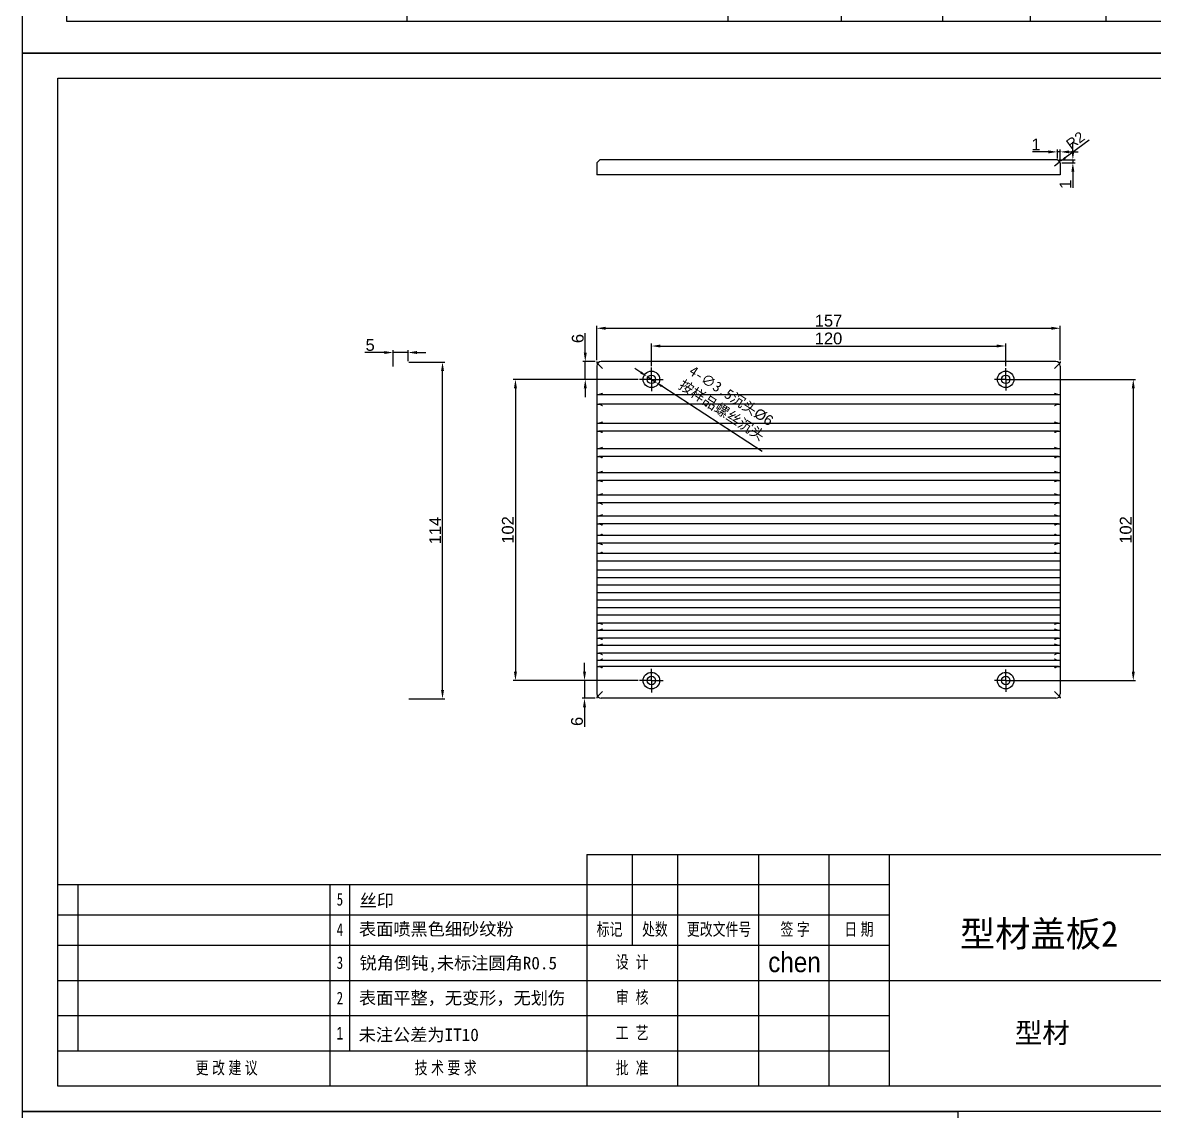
# Model space of a CAD drawing. Header units: millimetres. Extents: x 3299 to 4566, y 1016 to 2046.
# Drawn here: x 3299.4 to 3682.7, y 1239.5 to 1608.1 of the extents above; entities that cross this region are included whole.
import ezdxf
from ezdxf.enums import TextEntityAlignment as Align

# ---------------------------------------------------------------- set-up
doc = ezdxf.new("R2010")
doc.units = ezdxf.units.MM
doc.header["$LTSCALE"] = 0.4
doc.linetypes.add('CENTER', pattern=[50.8, 31.75, -6.35, 6.35, -6.35])
doc.layers.add('center', color=1, linetype='CENTER', lineweight=18)
for name, color, linetype in [('CON', 7, 'Continuous'), ('hatch', 2, 'Continuous'), ('SLD-0', 179, 'Continuous'), ('text', 7, 'Continuous')]:
    doc.layers.add(name, color=color, linetype=linetype)
doc.styles.add('GA1', font='simhei.ttf')
doc.styles.add('GA2', font='arial.ttf')
doc.styles.add('GA3', font='STXINGKA.TTF', dxfattribs={"width": 0.9})
doc.styles.get("Standard").update_dxf_attribs({"font": '', "width": 0.75})
doc.styles.add('style1', font='arial.ttf')
doc.styles.add('style2', font='STXINGKA.TTF', dxfattribs={"width": 0.9})
doc.styles.get('Standard').set_extended_font_data('SimSun')
doc.dimstyles.new('ISO-25', dxfattribs={"dimtxt": 3.5, "dimasz": 2.5, "dimexe": 1.25, "dimexo": 1, "dimgap": 1, "dimtad": 1, "dimdsep": 46, "dimtxsty": 'style1', "dimcen": 2.5, "dimclrd": 4, "dimclre": 4, "dimclrt": 4, "dimadec": 0, "dimazin": 0, "dimtfac": 1, "dimtmove": 0, "dimatfit": 3, "dimfxl": 1, "dimarcsym": 0})
doc.dimstyles.new('ISO-25$0', dxfattribs={"dimtxt": 4, "dimasz": 3, "dimexe": 0.8, "dimexo": 0.5, "dimgap": 0.5, "dimtad": 1, "dimdsep": 46, "dimtxsty": 'style1', "dimcen": 2, "dimclrd": 3, "dimclre": 3, "dimclrt": 3, "dimadec": 0, "dimazin": 0, "dimtfac": 1, "dimtmove": 0, "dimatfit": 2, "dimfxl": 1, "dimarcsym": 0})
doc.dimstyles.new('ISO-25$3', dxfattribs={"dimtxt": 3.5, "dimasz": 2.5, "dimexe": 1.25, "dimexo": 1, "dimgap": 1.5, "dimtad": 1, "dimtih": 1, "dimdsep": 46, "dimtxsty": 'style1', "dimcen": 2.5, "dimclrd": 3, "dimclre": 3, "dimclrt": 3, "dimadec": 0, "dimazin": 0, "dimtfac": 1, "dimtmove": 0, "dimatfit": 3, "dimfxl": 1, "dimarcsym": 0})

# ---------------------------------------------------------------- blocks, each defined once
blk = doc.blocks.new('Q')
at = {"color": 0}
for p, q in [((90.94, 41.41), (90.94, 4.06)), ((90.94, 41.41), (237.1, 41.41)), ((196.28, 26.43), (202.94, 25.61)), ((196.28, 26.43), (196.28, 22.31)), ((202.94, 25.61), (202.94, 23.14)), ((196.28, 22.31), (202.94, 23.14))]:
    blk.add_line(p, q, dxfattribs=at)
blk.add_line((226.93, 21.11), (226.93, 15.43))
at = {"lineweight": -3}
blk.add_lwpolyline([(5.7, 166.46), (237.1, 166.46), (237.1, 4.06), (5.7, 4.06)], close=True, dxfattribs=at)
at = {"color": 0}
for radius in [2.06, 1.24]:
    blk.add_circle((192.47, 24.37), radius, dxfattribs=at)
at = {"layer": 'center', "color": 1, "ltscale": 0.1}
for p, q in [((192.47, 27.54), (192.47, 21.4)), ((195.46, 24.37), (189.24, 24.37)), ((195.46, 24.37), (203.7, 24.37))]:
    blk.add_line(p, q, dxfattribs=at)
at = {"layer": 'hatch', "color": 0}
for p, q in [((212.27, 166.46), (212.27, 159.15)), ((237.1, 159.15), (212.27, 159.15)), ((230.48, 155.41), (227.2, 149.73)), ((225.56, 152.57), (228.84, 152.57)), ((225.56, 152.57), (227.2, 149.73)), ((98.25, 41.41), (98.25, 26.8)), ((105.56, 41.41), (105.56, 4.06)), ((118.63, 41.41), (118.63, 4.06)), ((129.92, 41.41), (129.92, 4.06)), ((139.66, 41.41), (139.66, 4.06)), ((188.38, 41.41), (188.38, 4.06)), ((5.7, 36.54), (139.66, 36.54)), ((8.95, 9.74), (8.95, 36.54)), ((49.52, 36.54), (49.52, 4.06)), ((52.76, 9.74), (52.76, 36.54)), ((188.38, 32.48), (237.1, 32.48)), ((204.62, 32.48), (204.62, 21.11)), ((216.7, 32.48), (216.7, 21.11)), ((226.93, 32.48), (226.93, 21.11)), ((5.7, 31.67), (139.66, 31.67)), ((5.7, 26.8), (139.66, 26.8)), ((188.38, 27.61), (237.1, 27.61)), ((5.7, 21.11), (139.66, 21.11)), ((139.66, 21.11), (237.1, 21.11)), ((216.7, 21.11), (216.7, 15.43)), ((5.7, 15.43), (139.66, 15.43)), ((188.38, 15.43), (237.1, 15.43))]:
    blk.add_line(p, q, dxfattribs=at)
at = {"layer": 'hatch', "lineweight": -3}
blk.add_lwpolyline([(0, 170.52), (241.16, 170.52), (241.16, 0), (0, 0)], close=True, dxfattribs=at)
at = {"layer": 'text', "color": 0}
blk.add_line((5.7, 9.74), (139.66, 9.74), dxfattribs=at)
at = {"color": 0, "insert": (224.59, 154.32, 20.27), "char_height": 2.03, "width": 11.6897, "attachment_point": 5}
blk.add_mtext('{\\fￋￎￌﾣﾤ|b0|i0|c134|p54;其余 6.3}', dxfattribs=at)
at = {"width": 0.9}
for tag, height, style, p in [('KEHU', 3.25, 'style1', (224.31, 160.95)), ('SHEJI', 3.25, 'style2', (124.41, 22.43)), ('RIQI', 2.03, 'style2', (134.75, 22.26))]:
    blk.add_attdef(tag, text='', height=height, dxfattribs=dict(at, style=style)).set_placement(p, align=Align.CENTER)
at = {"style": 'style1', "width": 0.9}
blk.add_attdef('TUHAO', (191.77, 35.6), '', height=3.25, dxfattribs=at)
for tag, p, width in [('FIVE', (54.31, 32.96), 0.9), ('FORU', (54.21, 28.35), 0.9), ('THREE', (54.31, 22.88), 0.9), ('TWO', (54.21, 17.26), 0.8), ('ONE', (54.16, 11.32), 0.9)]:
    blk.add_attdef(tag, p, '', height=2.03, dxfattribs=dict(width=width))
at = {"width": 0.9}
for tag, height, p in [('MINGCHEN', 4.87, (163.85, 26.52)), ('SHULIANG', 2.03, (221.89, 23.13)), ('JI', 2.44, (196.74, 17.15)), ('GONG', 2.44, (208.97, 17.01)), ('BANBEN', 2.44, (231.89, 17.17)), ('CAILIAO', 3.25, (164.34, 11.02))]:
    blk.add_attdef(tag, text='', height=height, dxfattribs=at).set_placement(p, align=Align.CENTER)
at = {"layer": 'text', "color": 0, "char_height": 2.03, "attachment_point": 5}
for s, insert, width in [('{\\fSimSun|b0|i0|c134|p54;5}', (51.14, 34.15), 14.2015), ('{\\fￋￎￌﾣﾤ|b0|i0|c134|p2;标记}', (94.6, 29.23), 14.2015), ('{\\fￋￎￌﾣﾤ|b0|i0|c134|p54;处数}', (101.91, 29.23), 14.2015), ('{\\fￋￎￌﾣﾤ|b0|i0|c134|p54;更改文件号}', (112.25, 29.23), 14.2015), ('{\\fￋￎￌﾣﾤ|b0|i0|c134|p54;签 字}', (124.51, 29.23), 14.2015), ('{\\fￋￎￌﾣﾤ|b0|i0|c134|p54;图样标记}', (196.5, 30.04), 16.24), ('{\\fￋￎￌﾣﾤ|b0|i0|c134|p54;数  量}', (221.94, 30.04), 16.24), ('{\\fￋￎￌﾣﾤ|b0|i0|c134|p54;比  例}', (231.97, 30.04), 16.24), ('{\\fSimSun|b0|i0|c134|p54;4}', (51.14, 29.28), 14.2015), ('{\\fￋￎￌﾣﾤ|b0|i0|c134|p54;日 期}', (134.79, 29.23), 14.2015), ('{\\fSimSun|b0|i0|c134|p54;3}', (51.14, 23.95), 14.2015), ('{\\fￋￎￌﾣﾤ|b0|i0|c134|p54;设  计}', (98.25, 23.95), 14.2015), ('{\\fSimSun|b0|i0|c134|p54;2}', (51.14, 18.27), 14.2015), ('{\\fￋￎￌﾣﾤ|b0|i0|c134|p54;审  核}', (98.25, 18.27), 14.2015), ('{\\fSimSun|b0|i0|c134|p54;第    页,共     页}', (202.96, 18.27), 28.7556), ('{\\fSimSun|b0|i0|c134|p54;版本}', (221.94, 18.24), 16.24), ('{\\fￋￎￌﾣﾤ|b0|i0|c134|p54;1}', (51.14, 12.59), 14.2015), ('{\\fￋￎￌﾣﾤ|b0|i0|c134|p54;工  艺}', (98.25, 12.59), 14.2015), ('{\\fￋￎￌﾣﾤ|b0|i0|c134|p54;批  准}', (98.25, 6.9), 14.2015)]:
    blk.add_mtext(s, dxfattribs=dict(at, insert=insert, width=width))
at = {"layer": 'text', "color": 0, "char_height": 2.03, "width": 14.2015, "attachment_point": 5, "style": 'GA1'}
for s, insert in [('单 位', (211.01, 30.16, 20.27)), ('毫 米', (211.2, 24.28, 20.27))]:
    blk.add_mtext(s, dxfattribs=dict(at, insert=insert))
at = {"layer": 'text', "color": 0, "char_height": 2.03, "attachment_point": 5}
for s, insert in [('{\\fￋￎￌﾣﾤ|b0|i0|c134|p54;更 改 建 议}', (32.89, 6.9)), ('{\\fￋￎￌﾣﾤ|b0|i0|c134|p54;技 术 要 求}', (68.19, 6.9))]:
    blk.add_mtext(s, dxfattribs=dict(at, insert=insert))
blk = doc.blocks.new('SW_CENTERMARKSYMBOL_4')
at = {"layer": 'SLD-0', "color": 0}
for p, q in [((-0.5, 0), (-0.75, 0)), ((0, 0), (-0.5, 0)), ((0, 0.5), (0, 0.75)), ((0, 0), (0, 0.5)), ((0, 0), (0, -0.5)), ((0, 0), (0.5, 0)), ((0.5, 0), (0.75, 0)), ((0, -0.5), (0, -0.75))]:
    blk.add_line(p, q, dxfattribs=at)
blk = doc.blocks.new('SW_CENTERMARKSYMBOL_5')
at = {"layer": 'SLD-0', "color": 0}
for p, q in [((-0.5, 0), (-0.75, 0)), ((0, 0), (-0.5, 0)), ((0, 0.5), (0, 0.75)), ((0, 0), (0, 0.5)), ((0, 0), (0, -0.5)), ((0, 0), (0.5, 0)), ((0.5, 0), (0.75, 0)), ((0, -0.5), (0, -0.75))]:
    blk.add_line(p, q, dxfattribs=at)
blk = doc.blocks.new('SW_CENTERMARKSYMBOL_6')
at = {"layer": 'SLD-0', "color": 0}
for p, q in [((0, 0.5), (0, 0.8)), ((-0.5, 0), (-0.8, 0)), ((0, 0), (-0.5, 0)), ((0, 0), (0, 0.5)), ((0, 0), (0, -0.5)), ((0, 0), (0.5, 0)), ((0.5, 0), (0.8, 0)), ((0, -0.5), (0, -0.8))]:
    blk.add_line(p, q, dxfattribs=at)
blk = doc.blocks.new('SW_CENTERMARKSYMBOL_7')
at = {"layer": 'SLD-0', "color": 0}
for p, q in [((0, 0.5), (0, 0.8)), ((-0.5, 0), (-0.8, 0)), ((0, 0), (-0.5, 0)), ((0, 0), (0, 0.5)), ((0, 0), (0, -0.5)), ((0, 0), (0.5, 0)), ((0.5, 0), (0.8, 0)), ((0, -0.5), (0, -0.8))]:
    blk.add_line(p, q, dxfattribs=at)
blk = doc.blocks.new('*D414')
at = {"layer": 'CON', "color": 3, "lineweight": -2, "transparency": 16777216}
for p, q in [((3508.82, 1489.64), (3506.73, 1491)), ((3510.92, 1488.28), (3513.85, 1486.37)), ((3549.88, 1462.93), (3515.95, 1485))]:
    blk.add_line(p, q, dxfattribs=at)
at = {"layer": 'CON', "color": 3, "transparency": 16777216}
for points in [[(3509.05, 1489.99), (3508.59, 1489.29), (3510.92, 1488.28)], [(3516.17, 1485.35), (3515.72, 1484.65), (3513.85, 1486.37)]]:
    blk.add_solid(points, dxfattribs=at)
at = {"layer": 'Defpoints', "color": 0, "transparency": 16777216}
for p in [(3510.92, 1488.28), (3513.85, 1486.37)]:
    blk.add_point(p, dxfattribs=at)
at = {"layer": 'CON', "color": 3, "transparency": 16777216, "insert": (3537.78, 1479.16), "char_height": 3.5, "attachment_point": 5, "rotation": 326.9563, "style": 'style1'}
blk.add_mtext('{\\Ftxt|c134;4-\\Ftxt|c0;∅3.5\\fSimSun|b0|i0|c134|p2;沉头\\fArial|b0|i0|c134|p34;%%C}6\\P{\\fSimSun|b0|i0|c134|p2;按样品螺丝沉头}', dxfattribs=at)
blk = doc.blocks.new('*D415')
at = {"layer": 'CON', "color": 3, "lineweight": -2, "transparency": 16777216}
for p, q in [((3493.88, 1493.82), (3493.88, 1505.41)), ((3496.88, 1504.61), (3647.88, 1504.61)), ((3650.88, 1493.82), (3650.88, 1505.41))]:
    blk.add_line(p, q, dxfattribs=at)
at = {"layer": 'CON', "color": 3, "transparency": 16777216}
for points in [[(3496.88, 1505.11), (3496.88, 1504.11), (3493.88, 1504.61)], [(3647.88, 1505.11), (3647.88, 1504.11), (3650.88, 1504.61)]]:
    blk.add_solid(points, dxfattribs=at)
at = {"layer": 'Defpoints', "color": 0, "transparency": 16777216}
for p in [(3650.88, 1504.61), (3493.88, 1493.32), (3650.88, 1493.32)]:
    blk.add_point(p, dxfattribs=at)
at = {"layer": 'CON', "color": 3, "transparency": 16777216, "insert": (3572.38, 1507.16), "char_height": 4, "attachment_point": 5, "style": 'style1'}
blk.add_mtext('157', dxfattribs=at)
blk = doc.blocks.new('*D416')
at = {"layer": 'CON', "color": 3, "lineweight": -2, "transparency": 16777216}
for p, q in [((3512.38, 1491.82), (3512.38, 1499.4)), ((3632.38, 1491.82), (3632.38, 1499.4)), ((3515.38, 1498.6), (3629.38, 1498.6))]:
    blk.add_line(p, q, dxfattribs=at)
at = {"layer": 'CON', "color": 3, "transparency": 16777216}
for points in [[(3515.38, 1499.1), (3515.38, 1498.1), (3512.38, 1498.6)], [(3629.38, 1499.1), (3629.38, 1498.1), (3632.38, 1498.6)]]:
    blk.add_solid(points, dxfattribs=at)
at = {"layer": 'Defpoints', "color": 0, "transparency": 16777216}
for p in [(3632.38, 1498.6), (3512.38, 1491.32), (3632.38, 1491.32)]:
    blk.add_point(p, dxfattribs=at)
at = {"layer": 'CON', "color": 3, "transparency": 16777216, "insert": (3572.38, 1501.14), "char_height": 4, "attachment_point": 5, "style": 'style1'}
blk.add_mtext('120', dxfattribs=at)
blk = doc.blocks.new('*D417')
at = {"layer": 'CON', "color": 3, "lineweight": -2, "transparency": 16777216}
for p, q in [((3490, 1496.32), (3490, 1502.96)), ((3493.38, 1493.32), (3489.2, 1493.32)), ((3490, 1487.32), (3490, 1493.32)), ((3507.88, 1487.32), (3489.2, 1487.32)), ((3490, 1484.32), (3490, 1481.32))]:
    blk.add_line(p, q, dxfattribs=at)
at = {"layer": 'CON', "color": 3, "transparency": 16777216}
for points in [[(3489.5, 1496.32), (3490.5, 1496.32), (3490, 1493.32)], [(3489.5, 1484.32), (3490.5, 1484.32), (3490, 1487.32)]]:
    blk.add_solid(points, dxfattribs=at)
at = {"layer": 'Defpoints', "color": 0, "transparency": 16777216}
for p in [(3490, 1493.32), (3493.88, 1493.32), (3508.38, 1487.32)]:
    blk.add_point(p, dxfattribs=at)
at = {"layer": 'CON', "color": 3, "transparency": 16777216, "insert": (3487.46, 1501.14), "char_height": 4, "attachment_point": 5, "rotation": 90, "style": 'style1'}
blk.add_mtext('6', dxfattribs=at)
blk = doc.blocks.new('*D418')
at = {"layer": 'CON', "color": 3, "lineweight": -2, "transparency": 16777216}
for p, q in [((3489.74, 1388.32), (3489.74, 1391.32)), ((3507.88, 1385.32), (3488.94, 1385.32)), ((3489.74, 1385.32), (3489.74, 1379.32)), ((3493.38, 1379.32), (3488.94, 1379.32)), ((3489.74, 1376.32), (3489.74, 1369.68))]:
    blk.add_line(p, q, dxfattribs=at)
at = {"layer": 'CON', "color": 3, "transparency": 16777216}
for points in [[(3489.24, 1388.32), (3490.24, 1388.32), (3489.74, 1385.32)], [(3489.24, 1376.32), (3490.24, 1376.32), (3489.74, 1379.32)]]:
    blk.add_solid(points, dxfattribs=at)
at = {"layer": 'Defpoints', "color": 0, "transparency": 16777216}
for p in [(3508.38, 1385.32), (3489.74, 1379.32), (3493.88, 1379.32)]:
    blk.add_point(p, dxfattribs=at)
at = {"layer": 'CON', "color": 3, "transparency": 16777216, "insert": (3487.2, 1371.5), "char_height": 4, "attachment_point": 5, "rotation": 90, "style": 'style1'}
blk.add_mtext('6', dxfattribs=at)
blk = doc.blocks.new('*D419')
at = {"layer": 'CON', "color": 3, "lineweight": -2, "transparency": 16777216}
for p, q in [((3430.26, 1493.12), (3442.45, 1493.12)), ((3441.65, 1382.12), (3441.65, 1490.12)), ((3430.26, 1379.12), (3442.45, 1379.12))]:
    blk.add_line(p, q, dxfattribs=at)
at = {"layer": 'CON', "color": 3, "transparency": 16777216}
for points in [[(3441.15, 1490.12), (3442.15, 1490.12), (3441.65, 1493.12)], [(3441.15, 1382.12), (3442.15, 1382.12), (3441.65, 1379.12)]]:
    blk.add_solid(points, dxfattribs=at)
at = {"layer": 'Defpoints', "color": 0, "transparency": 16777216}
for p in [(3429.76, 1493.12), (3441.65, 1493.12), (3429.76, 1379.12)]:
    blk.add_point(p, dxfattribs=at)
at = {"layer": 'CON', "color": 3, "transparency": 16777216, "insert": (3439.14, 1436.12), "char_height": 4, "attachment_point": 5, "rotation": 90, "style": 'style1'}
blk.add_mtext('114', dxfattribs=at)
blk = doc.blocks.new('*D407')
at = {"layer": 'CON', "color": 3, "lineweight": -2, "transparency": 16777216}
for p, q in [((3421.96, 1496.4), (3415.31, 1496.4)), ((3424.96, 1491.62), (3424.96, 1497.2)), ((3429.96, 1496.4), (3424.96, 1496.4)), ((3429.96, 1493.42), (3429.96, 1497.2)), ((3432.96, 1496.4), (3435.96, 1496.4))]:
    blk.add_line(p, q, dxfattribs=at)
at = {"layer": 'CON', "color": 3, "transparency": 16777216}
for points in [[(3421.96, 1496.9), (3421.96, 1495.9), (3424.96, 1496.4)], [(3432.96, 1496.9), (3432.96, 1495.9), (3429.96, 1496.4)]]:
    blk.add_solid(points, dxfattribs=at)
at = {"layer": 'Defpoints', "color": 0, "transparency": 16777216}
for p in [(3424.96, 1496.4), (3424.96, 1491.12), (3429.96, 1492.92)]:
    blk.add_point(p, dxfattribs=at)
at = {"layer": 'CON', "color": 3, "transparency": 16777216, "insert": (3417.14, 1498.93), "char_height": 4, "attachment_point": 5, "style": 'style1'}
blk.add_mtext('5', dxfattribs=at)
blk = doc.blocks.new('*D408')
at = {"layer": 'CON', "color": 3, "lineweight": -2, "transparency": 16777216}
for p, q in [((3507.38, 1487.32), (3465.54, 1487.32)), ((3466.34, 1484.32), (3466.34, 1388.32)), ((3497.91, 1385.32), (3465.54, 1385.32))]:
    blk.add_line(p, q, dxfattribs=at)
at = {"layer": 'CON', "color": 3, "transparency": 16777216}
for points in [[(3465.84, 1484.32), (3466.84, 1484.32), (3466.34, 1487.32)], [(3465.84, 1388.32), (3466.84, 1388.32), (3466.34, 1385.32)]]:
    blk.add_solid(points, dxfattribs=at)
at = {"layer": 'Defpoints', "color": 0, "transparency": 16777216}
for p in [(3507.88, 1487.32), (3466.34, 1385.32), (3498.41, 1385.32)]:
    blk.add_point(p, dxfattribs=at)
at = {"layer": 'CON', "color": 3, "transparency": 16777216, "insert": (3463.79, 1436.32), "char_height": 4, "attachment_point": 5, "rotation": 90, "style": 'style1'}
blk.add_mtext('102', dxfattribs=at)
blk = doc.blocks.new('*D420')
at = {"color": 3, "lineweight": -2, "transparency": 16777216}
for p, q in [((3632.88, 1487.32), (3676.4, 1487.32)), ((3675.6, 1484.32), (3675.6, 1388.32)), ((3632.88, 1385.32), (3676.4, 1385.32))]:
    blk.add_line(p, q, dxfattribs=at)
at = {"color": 3, "transparency": 16777216}
for points in [[(3675.1, 1484.32), (3676.1, 1484.32), (3675.6, 1487.32)], [(3675.1, 1388.32), (3676.1, 1388.32), (3675.6, 1385.32)]]:
    blk.add_solid(points, dxfattribs=at)
at = {"layer": 'Defpoints', "color": 0, "transparency": 16777216}
for p in [(3632.38, 1487.32), (3632.38, 1385.32), (3675.6, 1385.32)]:
    blk.add_point(p, dxfattribs=at)
at = {"color": 3, "transparency": 16777216, "insert": (3673.06, 1436.32), "char_height": 4, "attachment_point": 5, "rotation": 90, "style": 'style1'}
blk.add_mtext('102', dxfattribs=at)
blk = doc.blocks.new('*D409')
at = {"color": 4, "lineweight": -2, "transparency": 16777216}
for p, q in [((3660.66, 1568.27), (3652.52, 1562.28)), ((3648.9, 1559.61), (3650.51, 1560.8))]:
    blk.add_line(p, q, dxfattribs=at)
at = {"color": 4, "transparency": 16777216}
blk.add_solid([(3652.28, 1562.62), (3652.77, 1561.95), (3650.51, 1560.8)], dxfattribs=at)
at = {"layer": 'Defpoints', "color": 0, "transparency": 16777216}
for p in [(3650.51, 1560.8), (3648.9, 1559.61)]:
    blk.add_point(p, dxfattribs=at)
at = {"color": 4, "transparency": 16777216, "insert": (3655.97, 1568.24), "char_height": 3.5, "attachment_point": 5, "rotation": 36.3377, "style": 'style1'}
blk.add_mtext('R2', dxfattribs=at)
blk = doc.blocks.new('*D410')
at = {"color": 3, "lineweight": -2, "transparency": 16777216}
for p, q in [((3655.13, 1564.61), (3655.13, 1567.61)), ((3650.38, 1561.61), (3655.93, 1561.61)), ((3651.38, 1560.61), (3655.93, 1560.61)), ((3655.13, 1561.61), (3655.13, 1560.61)), ((3655.13, 1557.61), (3655.13, 1552.14))]:
    blk.add_line(p, q, dxfattribs=at)
at = {"color": 3, "transparency": 16777216}
for points in [[(3654.63, 1564.61), (3655.63, 1564.61), (3655.13, 1561.61)], [(3654.63, 1557.61), (3655.63, 1557.61), (3655.13, 1560.61)]]:
    blk.add_solid(points, dxfattribs=at)
at = {"layer": 'Defpoints', "color": 0, "transparency": 16777216}
for p in [(3649.88, 1561.61), (3650.88, 1560.61), (3655.13, 1560.61)]:
    blk.add_point(p, dxfattribs=at)
at = {"color": 3, "transparency": 16777216, "insert": (3652.62, 1553.38), "char_height": 4, "attachment_point": 5, "rotation": 90, "style": 'style1'}
blk.add_mtext('1', dxfattribs=at)
blk = doc.blocks.new('*D411')
at = {"color": 3, "lineweight": -2, "transparency": 16777216}
for p, q in [((3646.88, 1564.33), (3641.41, 1564.33)), ((3649.88, 1562.11), (3649.88, 1565.13)), ((3650.88, 1564.33), (3649.88, 1564.33)), ((3650.88, 1561.11), (3650.88, 1565.13)), ((3653.88, 1564.33), (3656.88, 1564.33))]:
    blk.add_line(p, q, dxfattribs=at)
at = {"color": 3, "transparency": 16777216}
for points in [[(3646.88, 1564.83), (3646.88, 1563.83), (3649.88, 1564.33)], [(3653.88, 1564.83), (3653.88, 1563.83), (3650.88, 1564.33)]]:
    blk.add_solid(points, dxfattribs=at)
at = {"layer": 'Defpoints', "color": 0, "transparency": 16777216}
for p in [(3649.88, 1564.33), (3649.88, 1561.61), (3650.88, 1560.61)]:
    blk.add_point(p, dxfattribs=at)
at = {"color": 3, "transparency": 16777216, "insert": (3642.65, 1566.83), "char_height": 4, "attachment_point": 5, "style": 'style1'}
blk.add_mtext('1', dxfattribs=at)

msp = doc.modelspace()

# ---------------------------------------------------------------- linework, layer by layer
at = {"color": 7, "linetype": 'Continuous', "lineweight": 25}
for p, q in [((3494.884, 1561.615), (3493.884, 1560.615)), ((3493.884, 1560.615), (3493.884, 1556.615)), ((3649.884, 1561.615), (3494.884, 1561.615)), ((3649.884, 1561.615), (3650.884, 1560.615)), ((3650.884, 1560.615), (3650.884, 1556.615)), ((3650.884, 1556.615), (3493.884, 1556.615)), ((3493.884, 1493.321), (3493.884, 1492.957)), ((3493.884, 1492.957), (3495.872, 1490.97)), ((3493.884, 1491.821), (3493.884, 1482.121)), ((3649.384, 1493.321), (3495.384, 1493.321)), ((3648.897, 1490.97), (3650.884, 1492.957)), ((3650.884, 1493.321), (3650.884, 1492.957)), ((3650.884, 1491.821), (3650.884, 1482.121)), ((3494.549, 1482.121), (3493.884, 1482.121)), ((3493.884, 1482.121), (3493.884, 1481.621)), ((3493.884, 1481.621), (3493.884, 1479.421)), ((3650.22, 1482.121), (3494.549, 1482.121)), ((3650.884, 1482.121), (3650.22, 1482.121)), ((3650.884, 1482.121), (3650.884, 1481.621)), ((3650.884, 1481.621), (3650.884, 1479.421)), ((3493.884, 1479.421), (3493.884, 1478.921)), ((3493.884, 1478.921), (3494.549, 1478.921)), ((3493.884, 1478.921), (3493.884, 1472.421)), ((3650.22, 1478.921), (3494.549, 1478.921)), ((3650.22, 1478.921), (3650.884, 1478.921)), ((3650.884, 1479.421), (3650.884, 1478.921)), ((3650.884, 1478.921), (3650.884, 1472.421)), ((3494.549, 1472.421), (3493.884, 1472.421)), ((3493.884, 1472.421), (3493.884, 1471.921)), ((3493.884, 1471.921), (3493.884, 1470.321)), ((3650.22, 1472.421), (3494.549, 1472.421)), ((3650.884, 1472.421), (3650.22, 1472.421)), ((3650.884, 1472.421), (3650.884, 1471.921)), ((3650.884, 1471.921), (3650.884, 1470.321)), ((3493.884, 1470.321), (3493.884, 1469.821)), ((3493.884, 1469.821), (3494.549, 1469.821)), ((3493.884, 1469.821), (3493.884, 1463.821)), ((3650.22, 1469.821), (3494.549, 1469.821)), ((3650.22, 1469.821), (3650.884, 1469.821)), ((3650.884, 1470.321), (3650.884, 1469.821)), ((3650.884, 1469.821), (3650.884, 1463.821)), ((3494.549, 1463.821), (3493.884, 1463.821)), ((3493.884, 1463.821), (3493.884, 1463.321)), ((3493.884, 1463.321), (3493.884, 1461.721)), ((3493.884, 1461.721), (3493.884, 1461.221)), ((3493.884, 1461.221), (3494.549, 1461.221)), ((3493.884, 1461.221), (3493.884, 1455.721)), ((3650.22, 1463.821), (3494.549, 1463.821)), ((3650.22, 1461.221), (3494.549, 1461.221)), ((3650.884, 1463.821), (3650.22, 1463.821)), ((3650.22, 1461.221), (3650.884, 1461.221)), ((3650.884, 1463.821), (3650.884, 1463.321)), ((3650.884, 1463.321), (3650.884, 1461.721)), ((3650.884, 1461.721), (3650.884, 1461.221)), ((3650.884, 1461.221), (3650.884, 1455.721)), ((3494.549, 1455.721), (3493.884, 1455.721)), ((3493.884, 1455.721), (3493.884, 1455.221)), ((3493.884, 1455.221), (3493.884, 1453.621)), ((3493.884, 1453.621), (3493.884, 1453.121)), ((3493.884, 1453.121), (3494.549, 1453.121)), ((3493.884, 1453.121), (3493.884, 1448.121)), ((3650.22, 1455.721), (3494.549, 1455.721)), ((3650.22, 1453.121), (3494.549, 1453.121)), ((3650.884, 1455.721), (3650.22, 1455.721)), ((3650.22, 1453.121), (3650.884, 1453.121)), ((3650.884, 1455.721), (3650.884, 1455.221)), ((3650.884, 1455.221), (3650.884, 1453.621)), ((3650.884, 1453.621), (3650.884, 1453.121)), ((3650.884, 1453.121), (3650.884, 1448.121)), ((3494.549, 1448.121), (3493.884, 1448.121)), ((3493.884, 1448.121), (3493.884, 1447.621)), ((3493.884, 1447.621), (3493.884, 1446.021)), ((3493.884, 1446.021), (3493.884, 1445.521)), ((3493.884, 1445.521), (3494.549, 1445.521)), ((3493.884, 1445.521), (3493.884, 1441.021)), ((3650.22, 1448.121), (3494.549, 1448.121)), ((3650.22, 1445.521), (3494.549, 1445.521)), ((3650.884, 1448.121), (3650.22, 1448.121)), ((3650.22, 1445.521), (3650.884, 1445.521)), ((3650.884, 1448.121), (3650.884, 1447.621)), ((3650.884, 1447.621), (3650.884, 1446.021)), ((3650.884, 1446.021), (3650.884, 1445.521)), ((3650.884, 1445.521), (3650.884, 1441.021)), ((3494.549, 1441.021), (3493.884, 1441.021)), ((3493.884, 1441.021), (3493.884, 1440.521)), ((3493.884, 1440.521), (3493.884, 1438.921)), ((3493.884, 1438.921), (3493.884, 1438.421)), ((3493.884, 1438.421), (3494.549, 1438.421)), ((3493.884, 1438.421), (3493.884, 1434.421)), ((3650.22, 1441.021), (3494.549, 1441.021)), ((3650.22, 1438.421), (3494.549, 1438.421)), ((3650.884, 1441.021), (3650.22, 1441.021)), ((3650.22, 1438.421), (3650.884, 1438.421)), ((3650.884, 1441.021), (3650.884, 1440.521)), ((3650.884, 1440.521), (3650.884, 1438.921)), ((3650.884, 1438.921), (3650.884, 1438.421)), ((3650.884, 1438.421), (3650.884, 1434.421)), ((3494.549, 1434.421), (3493.884, 1434.421)), ((3493.884, 1434.421), (3493.884, 1433.921)), ((3493.884, 1433.921), (3493.884, 1432.321)), ((3650.22, 1434.421), (3494.549, 1434.421)), ((3650.884, 1434.421), (3650.22, 1434.421)), ((3650.884, 1434.421), (3650.884, 1433.921)), ((3650.884, 1433.921), (3650.884, 1432.321)), ((3493.884, 1432.321), (3493.884, 1431.821)), ((3493.884, 1431.821), (3494.549, 1431.821)), ((3493.884, 1431.821), (3493.884, 1428.321)), ((3650.22, 1431.821), (3494.549, 1431.821)), ((3650.22, 1431.821), (3650.884, 1431.821)), ((3650.884, 1432.321), (3650.884, 1431.821)), ((3650.884, 1431.821), (3650.884, 1428.321)), ((3494.549, 1428.321), (3493.884, 1428.321)), ((3493.884, 1428.321), (3493.884, 1427.821)), ((3493.884, 1427.821), (3493.884, 1405.321)), ((3650.22, 1428.321), (3494.549, 1428.321)), ((3650.884, 1428.321), (3650.22, 1428.321)), ((3650.884, 1428.321), (3650.884, 1427.821)), ((3650.884, 1427.821), (3650.884, 1405.321)), ((3493.884, 1405.321), (3493.884, 1404.821)), ((3493.884, 1404.821), (3494.549, 1404.821)), ((3493.884, 1404.821), (3493.884, 1402.321)), ((3650.22, 1404.821), (3494.549, 1404.821)), ((3650.22, 1404.821), (3650.884, 1404.821)), ((3650.884, 1405.321), (3650.884, 1404.821)), ((3650.884, 1404.821), (3650.884, 1402.321)), ((3494.549, 1402.321), (3493.884, 1402.321)), ((3493.884, 1402.321), (3493.884, 1401.821)), ((3493.884, 1401.821), (3493.884, 1400.221)), ((3493.884, 1400.221), (3493.884, 1399.721)), ((3493.884, 1399.721), (3494.549, 1399.721)), ((3493.884, 1399.721), (3493.884, 1397.221)), ((3650.22, 1402.321), (3494.549, 1402.321)), ((3650.22, 1399.721), (3494.549, 1399.721)), ((3650.884, 1402.321), (3650.22, 1402.321)), ((3650.22, 1399.721), (3650.884, 1399.721)), ((3650.884, 1402.321), (3650.884, 1401.821)), ((3650.884, 1401.821), (3650.884, 1400.221)), ((3650.884, 1400.221), (3650.884, 1399.721)), ((3650.884, 1399.721), (3650.884, 1397.221)), ((3494.549, 1397.221), (3493.884, 1397.221)), ((3493.884, 1397.221), (3493.884, 1396.721)), ((3493.884, 1396.721), (3493.884, 1395.121)), ((3650.22, 1397.221), (3494.549, 1397.221)), ((3650.884, 1397.221), (3650.22, 1397.221)), ((3650.884, 1397.221), (3650.884, 1396.721)), ((3650.884, 1396.721), (3650.884, 1395.121)), ((3493.884, 1395.121), (3493.884, 1394.621)), ((3493.884, 1394.621), (3494.549, 1394.621)), ((3493.884, 1394.621), (3493.884, 1392.121)), ((3494.549, 1392.121), (3493.884, 1392.121)), ((3493.884, 1392.121), (3493.884, 1391.621)), ((3493.884, 1391.621), (3493.884, 1390.621)), ((3650.22, 1394.621), (3494.549, 1394.621)), ((3650.22, 1392.121), (3494.549, 1392.121)), ((3650.22, 1394.621), (3650.884, 1394.621)), ((3650.884, 1392.121), (3650.22, 1392.121)), ((3650.884, 1395.121), (3650.884, 1394.621)), ((3650.884, 1394.621), (3650.884, 1392.121)), ((3650.884, 1392.121), (3650.884, 1391.621)), ((3650.884, 1391.621), (3650.884, 1390.621)), ((3493.884, 1390.621), (3493.884, 1390.121)), ((3493.884, 1390.121), (3494.549, 1390.121)), ((3493.884, 1390.121), (3493.884, 1380.821)), ((3650.22, 1390.121), (3494.549, 1390.121)), ((3650.22, 1390.121), (3650.884, 1390.121)), ((3650.884, 1390.621), (3650.884, 1390.121)), ((3650.884, 1390.121), (3650.884, 1380.821)), ((3495.872, 1381.672), (3493.884, 1379.684)), ((3650.884, 1379.684), (3648.897, 1381.672)), ((3493.884, 1379.684), (3493.884, 1379.321)), ((3649.384, 1379.321), (3495.384, 1379.321)), ((3650.884, 1379.684), (3650.884, 1379.321))]:
    msp.add_line(p, q, dxfattribs=at)
for centre, radius in [((3512.384, 1487.321), 2.8), ((3512.384, 1487.321), 1.45), ((3632.384, 1487.321), 2.8), ((3632.384, 1487.321), 1.45), ((3512.384, 1385.321), 2.8), ((3632.384, 1385.321), 2.8), ((3512.384, 1385.321), 1.45), ((3632.384, 1385.321), 1.45)]:
    msp.add_circle(centre, radius, dxfattribs=at)
for centre, start, end in [((3495.384, 1491.821), 90, 180), ((3649.384, 1491.821), 0, 90), ((3495.384, 1380.821), 180, 270), ((3649.384, 1380.821), 270, 0)]:
    msp.add_arc(centre, 1.5, start, end, dxfattribs=at)
for points in [[(3495.872, 1482.621), (3495.758, 1482.564), (3495.642, 1482.506), (3495.415, 1482.396), (3495.303, 1482.344), (3495.077, 1482.248), (3494.966, 1482.206), (3494.751, 1482.142), (3494.646, 1482.121), (3494.549, 1482.121)], [(3650.22, 1482.121), (3650.123, 1482.121), (3650.018, 1482.142), (3649.803, 1482.206), (3649.692, 1482.248), (3649.467, 1482.344), (3649.354, 1482.396), (3649.127, 1482.506), (3649.011, 1482.564), (3648.897, 1482.621)], [(3494.549, 1478.921), (3494.646, 1478.921), (3494.751, 1478.899), (3494.966, 1478.836), (3495.077, 1478.794), (3495.302, 1478.698), (3495.415, 1478.645), (3495.642, 1478.536), (3495.758, 1478.478), (3495.872, 1478.421)], [(3648.897, 1478.421), (3649.011, 1478.478), (3649.127, 1478.536), (3649.354, 1478.645), (3649.466, 1478.698), (3649.692, 1478.793), (3649.803, 1478.836), (3650.018, 1478.9), (3650.123, 1478.921), (3650.22, 1478.921)], [(3495.872, 1472.921), (3495.758, 1472.864), (3495.642, 1472.806), (3495.415, 1472.696), (3495.303, 1472.644), (3495.077, 1472.548), (3494.966, 1472.506), (3494.751, 1472.442), (3494.646, 1472.421), (3494.549, 1472.421)], [(3650.22, 1472.421), (3650.123, 1472.421), (3650.018, 1472.442), (3649.803, 1472.506), (3649.692, 1472.548), (3649.467, 1472.644), (3649.354, 1472.696), (3649.127, 1472.806), (3649.011, 1472.864), (3648.897, 1472.921)], [(3494.549, 1469.821), (3494.646, 1469.821), (3494.751, 1469.799), (3494.966, 1469.736), (3495.077, 1469.694), (3495.302, 1469.598), (3495.415, 1469.545), (3495.642, 1469.436), (3495.758, 1469.378), (3495.872, 1469.321)], [(3648.897, 1469.321), (3649.011, 1469.378), (3649.127, 1469.436), (3649.354, 1469.545), (3649.466, 1469.598), (3649.692, 1469.693), (3649.803, 1469.736), (3650.018, 1469.8), (3650.123, 1469.821), (3650.22, 1469.821)], [(3495.872, 1464.321), (3495.758, 1464.264), (3495.642, 1464.206), (3495.415, 1464.096), (3495.303, 1464.044), (3495.077, 1463.948), (3494.966, 1463.906), (3494.751, 1463.842), (3494.646, 1463.821), (3494.549, 1463.821)], [(3650.22, 1463.821), (3650.123, 1463.821), (3650.018, 1463.842), (3649.803, 1463.906), (3649.692, 1463.948), (3649.467, 1464.044), (3649.354, 1464.096), (3649.127, 1464.206), (3649.011, 1464.264), (3648.897, 1464.321)], [(3494.549, 1461.221), (3494.646, 1461.221), (3494.751, 1461.199), (3494.966, 1461.136), (3495.077, 1461.094), (3495.302, 1460.998), (3495.415, 1460.945), (3495.642, 1460.836), (3495.758, 1460.778), (3495.872, 1460.721)], [(3648.897, 1460.721), (3649.011, 1460.778), (3649.127, 1460.836), (3649.354, 1460.945), (3649.466, 1460.998), (3649.692, 1461.093), (3649.803, 1461.136), (3650.018, 1461.2), (3650.123, 1461.221), (3650.22, 1461.221)], [(3495.872, 1456.221), (3495.758, 1456.164), (3495.642, 1456.106), (3495.415, 1455.996), (3495.303, 1455.944), (3495.077, 1455.848), (3494.966, 1455.806), (3494.751, 1455.742), (3494.646, 1455.721), (3494.549, 1455.721)], [(3494.549, 1453.121), (3494.646, 1453.121), (3494.751, 1453.099), (3494.966, 1453.036), (3495.077, 1452.994), (3495.302, 1452.898), (3495.415, 1452.845), (3495.642, 1452.736), (3495.758, 1452.678), (3495.872, 1452.621)], [(3650.22, 1455.721), (3650.123, 1455.721), (3650.018, 1455.742), (3649.803, 1455.806), (3649.692, 1455.848), (3649.467, 1455.944), (3649.354, 1455.996), (3649.127, 1456.106), (3649.011, 1456.164), (3648.897, 1456.221)], [(3648.897, 1452.621), (3649.011, 1452.678), (3649.127, 1452.736), (3649.354, 1452.845), (3649.466, 1452.898), (3649.692, 1452.993), (3649.803, 1453.036), (3650.018, 1453.1), (3650.123, 1453.121), (3650.22, 1453.121)], [(3495.872, 1448.621), (3495.758, 1448.564), (3495.642, 1448.506), (3495.415, 1448.396), (3495.303, 1448.344), (3495.077, 1448.248), (3494.966, 1448.206), (3494.751, 1448.142), (3494.646, 1448.121), (3494.549, 1448.121)], [(3494.549, 1445.521), (3494.646, 1445.521), (3494.751, 1445.499), (3494.966, 1445.436), (3495.077, 1445.394), (3495.302, 1445.298), (3495.415, 1445.245), (3495.642, 1445.136), (3495.758, 1445.078), (3495.872, 1445.021)], [(3650.22, 1448.121), (3650.123, 1448.121), (3650.018, 1448.142), (3649.803, 1448.206), (3649.692, 1448.248), (3649.467, 1448.344), (3649.354, 1448.396), (3649.127, 1448.506), (3649.011, 1448.564), (3648.897, 1448.621)], [(3648.897, 1445.021), (3649.011, 1445.078), (3649.127, 1445.136), (3649.354, 1445.245), (3649.466, 1445.298), (3649.692, 1445.393), (3649.803, 1445.436), (3650.018, 1445.5), (3650.123, 1445.521), (3650.22, 1445.521)], [(3495.872, 1441.521), (3495.758, 1441.464), (3495.642, 1441.406), (3495.415, 1441.296), (3495.303, 1441.244), (3495.077, 1441.148), (3494.966, 1441.106), (3494.751, 1441.042), (3494.646, 1441.021), (3494.549, 1441.021)], [(3650.22, 1441.021), (3650.123, 1441.021), (3650.018, 1441.042), (3649.803, 1441.106), (3649.692, 1441.148), (3649.467, 1441.244), (3649.354, 1441.296), (3649.127, 1441.406), (3649.011, 1441.464), (3648.897, 1441.521)], [(3494.549, 1438.421), (3494.646, 1438.421), (3494.751, 1438.399), (3494.966, 1438.336), (3495.077, 1438.294), (3495.302, 1438.198), (3495.415, 1438.145), (3495.642, 1438.036), (3495.758, 1437.978), (3495.872, 1437.921)], [(3648.897, 1437.921), (3649.011, 1437.978), (3649.127, 1438.036), (3649.354, 1438.145), (3649.466, 1438.198), (3649.692, 1438.293), (3649.803, 1438.336), (3650.018, 1438.4), (3650.123, 1438.421), (3650.22, 1438.421)], [(3495.872, 1434.921), (3495.758, 1434.864), (3495.642, 1434.806), (3495.415, 1434.696), (3495.303, 1434.644), (3495.077, 1434.548), (3494.966, 1434.506), (3494.751, 1434.442), (3494.646, 1434.421), (3494.549, 1434.421)], [(3650.22, 1434.421), (3650.123, 1434.421), (3650.018, 1434.442), (3649.803, 1434.506), (3649.692, 1434.548), (3649.467, 1434.644), (3649.354, 1434.696), (3649.127, 1434.806), (3649.011, 1434.864), (3648.897, 1434.921)], [(3494.549, 1431.821), (3494.646, 1431.821), (3494.751, 1431.799), (3494.966, 1431.736), (3495.077, 1431.694), (3495.302, 1431.598), (3495.415, 1431.545), (3495.642, 1431.436), (3495.758, 1431.378), (3495.872, 1431.321)], [(3648.897, 1431.321), (3649.011, 1431.378), (3649.127, 1431.436), (3649.354, 1431.545), (3649.466, 1431.598), (3649.692, 1431.693), (3649.803, 1431.736), (3650.018, 1431.8), (3650.123, 1431.821), (3650.22, 1431.821)], [(3495.872, 1428.821), (3495.758, 1428.764), (3495.642, 1428.706), (3495.415, 1428.596), (3495.303, 1428.544), (3495.077, 1428.448), (3494.966, 1428.406), (3494.751, 1428.342), (3494.646, 1428.321), (3494.549, 1428.321)], [(3650.22, 1428.321), (3650.123, 1428.321), (3650.018, 1428.342), (3649.803, 1428.406), (3649.692, 1428.448), (3649.467, 1428.544), (3649.354, 1428.596), (3649.127, 1428.706), (3649.011, 1428.764), (3648.897, 1428.821)], [(3494.549, 1404.821), (3494.646, 1404.821), (3494.751, 1404.799), (3494.966, 1404.736), (3495.077, 1404.694), (3495.302, 1404.598), (3495.415, 1404.545), (3495.642, 1404.436), (3495.758, 1404.378), (3495.872, 1404.321)], [(3648.897, 1404.321), (3649.011, 1404.378), (3649.127, 1404.436), (3649.354, 1404.545), (3649.466, 1404.598), (3649.692, 1404.693), (3649.803, 1404.736), (3650.018, 1404.8), (3650.123, 1404.821), (3650.22, 1404.821)], [(3495.872, 1402.821), (3495.758, 1402.764), (3495.642, 1402.706), (3495.415, 1402.596), (3495.303, 1402.544), (3495.077, 1402.448), (3494.966, 1402.406), (3494.751, 1402.342), (3494.646, 1402.321), (3494.549, 1402.321)], [(3494.549, 1399.721), (3494.646, 1399.721), (3494.751, 1399.699), (3494.966, 1399.636), (3495.077, 1399.594), (3495.302, 1399.498), (3495.415, 1399.445), (3495.642, 1399.336), (3495.758, 1399.278), (3495.872, 1399.221)], [(3650.22, 1402.321), (3650.123, 1402.321), (3650.018, 1402.342), (3649.803, 1402.406), (3649.692, 1402.448), (3649.467, 1402.544), (3649.354, 1402.596), (3649.127, 1402.706), (3649.011, 1402.764), (3648.897, 1402.821)], [(3648.897, 1399.221), (3649.011, 1399.278), (3649.127, 1399.336), (3649.354, 1399.445), (3649.466, 1399.498), (3649.692, 1399.593), (3649.803, 1399.636), (3650.018, 1399.7), (3650.123, 1399.721), (3650.22, 1399.721)], [(3495.872, 1397.721), (3495.758, 1397.664), (3495.642, 1397.606), (3495.415, 1397.496), (3495.303, 1397.444), (3495.077, 1397.348), (3494.966, 1397.306), (3494.751, 1397.242), (3494.646, 1397.221), (3494.549, 1397.221)], [(3650.22, 1397.221), (3650.123, 1397.221), (3650.018, 1397.242), (3649.803, 1397.306), (3649.692, 1397.348), (3649.467, 1397.444), (3649.354, 1397.496), (3649.127, 1397.606), (3649.011, 1397.664), (3648.897, 1397.721)], [(3494.549, 1394.621), (3494.646, 1394.621), (3494.751, 1394.599), (3494.966, 1394.536), (3495.077, 1394.494), (3495.302, 1394.398), (3495.415, 1394.345), (3495.642, 1394.236), (3495.758, 1394.178), (3495.872, 1394.121)], [(3495.872, 1392.621), (3495.758, 1392.564), (3495.642, 1392.506), (3495.415, 1392.396), (3495.303, 1392.344), (3495.077, 1392.248), (3494.966, 1392.206), (3494.751, 1392.142), (3494.646, 1392.121), (3494.549, 1392.121)], [(3648.897, 1394.121), (3649.011, 1394.178), (3649.127, 1394.236), (3649.354, 1394.345), (3649.466, 1394.398), (3649.692, 1394.493), (3649.803, 1394.536), (3650.018, 1394.6), (3650.123, 1394.621), (3650.22, 1394.621)], [(3650.22, 1392.121), (3650.123, 1392.121), (3650.018, 1392.142), (3649.803, 1392.206), (3649.692, 1392.248), (3649.467, 1392.344), (3649.354, 1392.396), (3649.127, 1392.506), (3649.011, 1392.564), (3648.897, 1392.621)], [(3494.549, 1390.121), (3494.646, 1390.121), (3494.751, 1390.099), (3494.966, 1390.036), (3495.077, 1389.994), (3495.302, 1389.898), (3495.415, 1389.845), (3495.642, 1389.736), (3495.758, 1389.678), (3495.872, 1389.621)], [(3648.897, 1389.621), (3649.011, 1389.678), (3649.127, 1389.736), (3649.354, 1389.845), (3649.466, 1389.898), (3649.692, 1389.993), (3649.803, 1390.036), (3650.018, 1390.1), (3650.123, 1390.121), (3650.22, 1390.121)]]:
    msp.add_open_spline(points, degree=3, knots=[0, 0, 0, 0, 0.25, 0.25, 0.5, 0.5, 0.75, 0.75, 1, 1, 1, 1], dxfattribs=at)
at = {"layer": 'CON'}
for p, q in [((3650.884, 1425.721), (3493.884, 1425.721)), ((3650.884, 1422.721), (3493.884, 1422.721)), ((3650.884, 1420.121), (3493.884, 1420.121)), ((3650.884, 1417.621), (3493.884, 1417.621)), ((3650.884, 1415.021), (3493.884, 1415.021)), ((3650.884, 1412.521), (3493.884, 1412.521)), ((3650.884, 1409.921), (3493.884, 1409.921)), ((3650.884, 1407.421), (3493.884, 1407.421))]:
    msp.add_line(p, q, dxfattribs=at)

# ---------------------------------------------------------------- block references
at = {"lineweight": 0, "xscale": 2.626559999999699, "yscale": 2.626559999999699, "zscale": 2.626559999999699}
msp.add_blockref('Q', (3299.437, 1597.786), dxfattribs=at)
at = {"lineweight": 0}
ref = msp.add_blockref('Q', (3299.437, 1239.481), dxfattribs=dict(at, xscale=2.101247999999714, yscale=2.101247999999714, zscale=2.101247999999714))
ref.add_attrib('FIVE', '丝印', (3413.56, 1308.74), dxfattribs={"height": 4.2655, "style": 'GA1'})
ref.add_attrib('FORU', '表面喷黑色细砂纹粉', (3413.353, 1299.055), dxfattribs={"height": 4.2655, "style": 'GA1'})
ref.add_attrib('THREE', '锐角倒钝,未标注圆角R0.5', (3413.56, 1287.562), dxfattribs={"height": 4.26553, "style": 'GA1'})
ref.add_attrib('TWO', '表面平整，无变形，无划伤', (3413.353, 1275.74), dxfattribs={"height": 4.26553, "style": 'GA1'})
ref.add_attrib('ONE', '未注公差为IT10', (3413.248, 1263.272), dxfattribs={"height": 4.2655, "style": 'GA1'})
ref.add_attrib('SHEJI', 'chen', dxfattribs={"height": 6.8249, "style": 'GA3', "width": 0.9}).set_placement((3560.858, 1286.606), align=Align.CENTER)
ref.add_attrib('CAILIAO', '型材', dxfattribs={"height": 6.8249, "style": 'GA1'}).set_placement((3644.765, 1262.638), align=Align.CENTER)
ref.add_attrib('MINGCHEN', '型材盖板2', dxfattribs={"height": 8.7552, "style": 'GA1'}).set_placement((3643.733, 1295.216), align=Align.CENTER)
ref = msp.add_blockref('Q', (3299.437, 1015.541), dxfattribs=dict(at, xscale=1.313280000000303, yscale=1.313280000000303, zscale=1.313280000000303))
ref.add_attrib('BANBEN', '1.0', dxfattribs={"height": 3.1992, "style": 'GA1'}).set_placement((3603.971, 1038.089), align=Align.CENTER)
ref.add_attrib('FORU', '表面喷砂氧化黑色', (3370.635, 1052.774), dxfattribs={"height": 2.666, "style": 'GA1'})
ref.add_attrib('THREE', '锐角倒钝,未标注圆角R0.5', (3370.764, 1045.591), dxfattribs={"height": 2.66596, "style": 'GA1'})
ref.add_attrib('TWO', '表面平整，无变形，无划伤', (3370.635, 1038.203), dxfattribs={"height": 2.66596, "style": 'GA1'})
ref.add_attrib('ONE', '未注公差为IT10', (3370.569, 1030.41), dxfattribs={"height": 2.666, "style": 'GA1'})
ref.add_attrib('SHEJI', 'chen', dxfattribs={"height": 4.2655, "style": 'GA3', "width": 0.9}).set_placement((3462.825, 1044.994), align=Align.CENTER)
ref.add_attrib('KEHU', 'SZ37', dxfattribs={"height": 4.2655, "style": 'GA2'}).set_placement((3594.018, 1226.919), align=Align.CENTER)
ref.add_attrib('CAILIAO', '卡轨', dxfattribs={"height": 4.2655, "style": 'GA1'}).set_placement((3515.267, 1030.013), align=Align.CENTER)
ref.add_attrib('MINGCHEN', '44卡轨', dxfattribs={"height": 5.472, "style": 'GA1'}).set_placement((3514.622, 1050.375), align=Align.CENTER)
ref.add_attrib('SHULIANG', '4000件', dxfattribs={"height": 2.666, "style": 'GA1'}).set_placement((3590.844, 1045.913), align=Align.CENTER)
ref.add_attrib('TUHAO', 'SZ37-3AH-004', (3551.282, 1062.293), dxfattribs={"height": 4.26553, "style": 'GA1'})
at = {"layer": 'SLD-0', "xscale": 5, "yscale": 5, "zscale": 5, "rotation": 90}
for name, p in [('SW_CENTERMARKSYMBOL_6', (3512.384, 1487.321)), ('SW_CENTERMARKSYMBOL_5', (3632.384, 1487.321)), ('SW_CENTERMARKSYMBOL_7', (3512.384, 1385.321)), ('SW_CENTERMARKSYMBOL_4', (3632.384, 1385.321))]:
    msp.add_blockref(name, p, dxfattribs=at)

# ---------------------------------------------------------------- dimensions: what is measured, and where the dimension line sits
dim = msp.add_radius_dim(center=(3648.897, 1559.615), mpoint=(3650.508, 1560.8), dimstyle='ISO-25')
dim.commit()
dim.dimension.update_dxf_attribs({"geometry": '*D409', "text_midpoint": (3655.966, 1568.237)})
dim = msp.add_linear_dim(base=(3649.884, 1564.326), p1=(3650.884, 1560.615), p2=(3649.884, 1561.615), dimstyle='ISO-25$0')
dim.commit()
dim.dimension.update_dxf_attribs({"geometry": '*D411', "text_midpoint": (3642.648, 1566.834)})
for base, p1, p2, picture, middle in [((3655.131, 1560.615), (3649.884, 1561.615), (3650.884, 1560.615), '*D410', (3652.623, 1553.378)), ((3675.602, 1385.321), (3632.384, 1487.321), (3632.384, 1385.321), '*D420', (3673.06, 1436.321))]:
    dim = msp.add_linear_dim(base=base, p1=p1, p2=p2, angle=90, dimstyle='ISO-25$0')
    dim.commit()
    dim.dimension.update_dxf_attribs({"geometry": picture, "text_midpoint": middle})
at = {"layer": 'CON'}
for base, p1, p2, picture, middle in [((3650.884, 1504.613), (3493.884, 1493.321), (3650.884, 1493.321), '*D415', (3572.384, 1507.155)), ((3632.384, 1498.601), (3512.384, 1491.321), (3632.384, 1491.321), '*D416', (3572.384, 1501.143)), ((3424.964, 1496.396), (3429.964, 1492.921), (3424.964, 1491.121), '*D407', (3417.138, 1498.93))]:
    dim = msp.add_linear_dim(base=base, p1=p1, p2=p2, dimstyle='ISO-25$0', dxfattribs=at)
    dim.commit()
    dim.dimension.update_dxf_attribs({"geometry": picture, "text_midpoint": middle})
for base, p1, p2, picture, middle in [((3490.003, 1493.321), (3508.384, 1487.321), (3493.884, 1493.321), '*D417', (3487.461, 1501.141)), ((3441.652, 1493.121), (3429.764, 1379.121), (3429.764, 1493.121), '*D419', (3439.144, 1436.121)), ((3466.336, 1385.321), (3507.884, 1487.321), (3498.412, 1385.321), '*D408', (3463.793, 1436.321)), ((3489.74, 1379.321), (3508.384, 1385.321), (3493.884, 1379.321), '*D418', (3487.197, 1371.5))]:
    dim = msp.add_linear_dim(base=base, p1=p1, p2=p2, angle=90, dimstyle='ISO-25$0', dxfattribs=at)
    dim.commit()
    dim.dimension.update_dxf_attribs({"geometry": picture, "text_midpoint": middle})
dim = msp.add_diameter_dim_2p(p1=(3510.918, 1488.275), p2=(3513.851, 1486.367), text='{\\Ftxt|c134;4-\\Ftxt|c0;<>\\fSimSun|b0|i0|c134|p2;沉头\\fArial|b0|i0|c134|p34;%%C}6\\P{\\fSimSun|b0|i0|c134|p2;按样品螺丝沉头}', dimstyle='ISO-25$3', dxfattribs=at)
dim.commit()
dim.dimension.update_dxf_attribs({"geometry": '*D414', "text_midpoint": (3537.78, 1479.161)})

doc.saveas('drawing.dxf')
